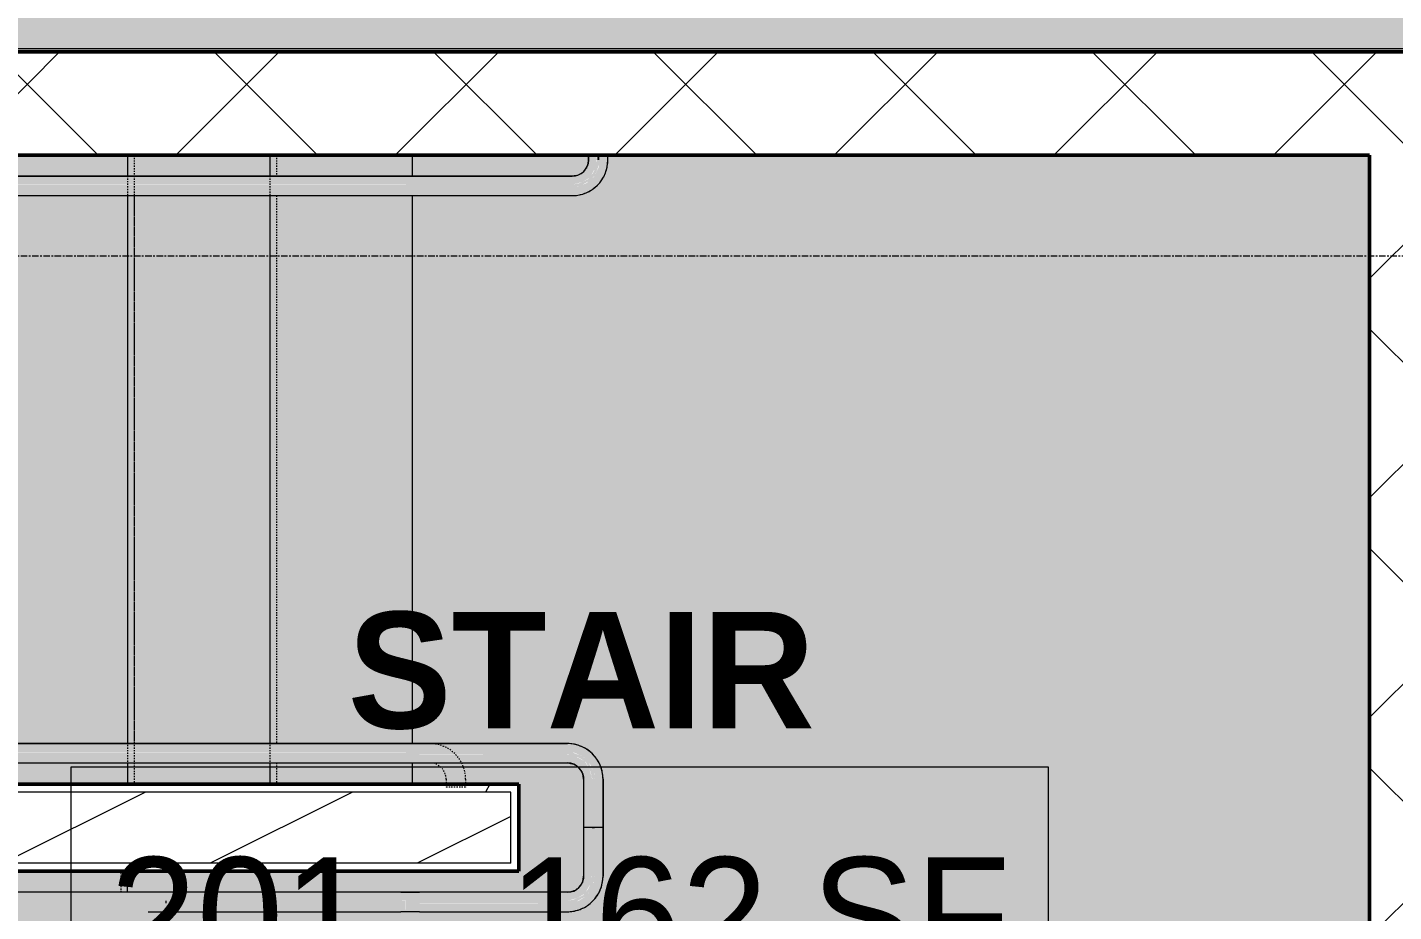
# Model space of a CAD drawing. Header units: inches. Extents: x -4218 to -1814, y 9706 to 12426.
# Drawn here: x -3691.1 to -3585.5, y 11484.5 to 11552.9 of the extents above; entities that cross this region are included whole.
import ezdxf

# ---------------------------------------------------------------- set-up
doc = ezdxf.new("R2010")
doc.units = ezdxf.units.IN
doc.header["$MEASUREMENT"] = 0
doc.linetypes.add('Grid Line 1_2_', pattern=[0.875, 0.5, -0.125, 0.125, -0.125])
doc.linetypes.add('Overhead 1_16_', pattern=[0.101562, 0.0625, -0.039062])
for name, color, linetype, lineweight in [('0-1', 7, 'Continuous', 5), ('0-5', 7, 'Continuous', 9), ('A-AREA-IDEN', 2, 'Continuous', 9), ('A-FLOR-1', 10, 'Continuous', 13), ('A-FLOR-HRAL-1', 7, 'Continuous', 9), ('A-FLOR-HRAL-3', 55, 'Continuous', 9), ('A-FLOR-HRAL-4', 7, 'Overhead 1_16_', 9), ('A-WALL', 113, 'Continuous', 13), ('A-WALL-10', 113, 'Continuous', 5), ('A-WALL-11', 113, 'Continuous', 50), ('A-WALL-3', 250, 'Continuous', 50), ('A-WALL-4', 10, 'Continuous', 13), ('A-WALL-PATT-1', 7, 'Continuous', 9), ('A-WALL-PATT-2', 53, 'Continuous', 9), ('A-WALL-PATT-5', 45, 'Continuous', 9), ('A-WALL-PATT-6', 111, 'Continuous', 9), ('I-WALL-1', 250, 'Continuous', 50), ('S-GRID-1', 1, 'Grid Line 1_2_', 9), ('S-STRS-2', 21, 'Continuous', 5), ('S-STRS-3', 7, 'Continuous', 9), ('S-STRS-4', 7, 'Overhead 1_16_', 9), ('S-STRS-MBND-1', 7, 'Overhead 1_16_', 9)]:
    doc.layers.add(name, color=color, linetype=linetype, lineweight=lineweight)
doc.layers.add('A-AREA-PATT-4', color=7, linetype='Continuous', lineweight=9, transparency=1)
doc.styles.add('Century Gothic', font='ufonts.com_century-gothic.ttf', dxfattribs={"height": 9})
doc.styles.add('Century Gothic_B', font='GOTHICB.TTF', dxfattribs={"height": 9})
pattern_1 = [(45, (0, 0), (-8.485281, 8.485281), []), (135, (0, 0), (-8.485281, -8.485281), [])]
pattern_2 = [(0, (0, 0), (30.72, 7.68), [1.267, -21.773, 1.267, -21.773, -122.88]), (0, (0, 0), (30.72, 7.68), [-46.08, 1.267, -44.813, 1.267, -21.773, -53.76]), (0, (0, 0), (30.72, 7.68), [-115.2, 1.267, -14.093, 1.267, -37.133]), (120, (11.52, 3.84), (-22.011075, 22.7643004), [1.267, -21.773, 1.267, -21.773, -122.88]), (120, (11.52, 3.84), (-22.011075, 22.7643004), [-46.08, 1.267, -44.813, 1.267, -21.773, -53.76]), (120, (11.52, 3.84), (-22.011075, 22.7643004), [-115.2, 1.267, -14.093, 1.267, -37.133]), (240, (15.36, 19.2), (-8.708925, -30.4443004), [1.267, -21.773, 1.267, -21.773, -122.88]), (240, (15.36, 19.2), (-8.708925, -30.4443004), [-46.08, 1.267, -44.813, 1.267, -21.773, -53.76]), (240, (15.36, 19.2), (-8.708925, -30.4443004), [-115.2, 1.267, -14.093, 1.267, -37.133])]

# ---------------------------------------------------------------- blocks, each defined once
blk = doc.blocks.new('CTR - 1st Phase - Shell_rvt-1-FLOOR PLAN - 2ND FLOOR')
at = {"layer": 'S-GRID-1'}
blk.add_line((-1814.21, 11535.19), (-4168.71, 11535.19), dxfattribs=at)
blk = doc.blocks.new('Top Rail Type - Top Rail_Internal_-2376838-FLOOR PLAN - 2ND FLOOR')
at = {"layer": 'A-FLOR-HRAL-1'}
for points in [[(-3661.75, 11495.99), (-3661.51, 11496.01), (-3661.69, 11496.21), (-3661.79, 11496.55), (-3661.79, 11496.93), (-3661.69, 11497.27), (-3661.51, 11497.46), (-3661.51, 11497.49), (-3661.81, 11497.46), (-3661.81, 11496.82), (-3760.32, 11496.82), (-3760.31, 11496.66), (-3661.81, 11496.66), (-3661.79, 11495.99)], [(-3660.76, 11495.99), (-3660.76, 11497.49), (-3661.56, 11497.42), (-3661.69, 11497.27), (-3661.79, 11496.93), (-3661.79, 11496.55), (-3661.69, 11496.21), (-3661.51, 11496.01), (-3661.32, 11495.99), (-3661.15, 11496.01)], [(-3649.32, 11496.65), (-3649.32, 11496.83), (-3660.76, 11496.83), (-3660.76, 11496.65), (-3649.83, 11496.65)], [(-3647.32, 11490.99), (-3647.23, 11490.99), (-3647.23, 11494.74), (-3647.41, 11494.74), (-3647.41, 11490.99)]]:
    blk.add_hatch(color=256, dxfattribs=at).paths.add_polyline_path(points, flags=0)
h = blk.add_hatch(color=256, dxfattribs=at)
h.paths.add_polyline_path([(-3647.24, 11494.74), (-3647.23, 11494.74), (-3647.27, 11495.27), (-3647.76, 11496.15), (-3647.81, 11496.19), (-3648.19, 11496.53), (-3648.3, 11496.56), (-3649.01, 11496.82), (-3649.32, 11496.82), (-3649.32, 11496.65), (-3648.52, 11496.44), (-3648.24, 11496.28), (-3648.13, 11496.19), (-3647.9, 11496.05), (-3647.63, 11495.53), (-3647.5, 11495.18), (-3647.47, 11494.98), (-3647.38, 11494.74), (-3647.32, 11494.74)], flags=0)
h.paths.add_polyline_path([(-3646.78, 11495.79), (-3647.34, 11496.64), (-3647.08, 11496.24), (-3646.81, 11495.83)], flags=0)
h.paths.add_polyline_path([(-3647.38, 11496.68), (-3647.83, 11497.01), (-3647.41, 11496.71)], flags=0)
for p, q in [((-3661.41, 11497.49), (-3759.93, 11497.49)), ((-3649.32, 11497.49), (-3660.76, 11497.49)), ((-3759.93, 11495.99), (-3661.41, 11495.99)), ((-3660.76, 11495.99), (-3649.32, 11495.99)), ((-3648.07, 11494.74), (-3648.07, 11490.99)), ((-3646.57, 11490.99), (-3646.57, 11494.74)), ((-3647.23, 11490.99), (-3647.42, 11490.99))]:
    blk.add_line(p, q, dxfattribs=at)
at = {"layer": 'A-FLOR-HRAL-1', "flags": 128}
for points in [[(-3660.76, 11497.49), (-3660.81, 11497.49), (-3660.86, 11497.49), (-3660.91, 11497.49), (-3660.95, 11497.49), (-3661, 11497.49), (-3661.05, 11497.49), (-3661.1, 11497.49), (-3661.15, 11497.49), (-3661.2, 11497.49), (-3661.24, 11497.49), (-3661.29, 11497.49), (-3661.33, 11497.49), (-3661.38, 11497.49), (-3661.41, 11497.49)], [(-3646.57, 11494.74), (-3646.58, 11494.85), (-3646.58, 11494.96), (-3646.59, 11495.07), (-3646.61, 11495.18), (-3646.63, 11495.29), (-3646.65, 11495.39), (-3646.68, 11495.5), (-3646.71, 11495.6), (-3646.75, 11495.71), (-3646.79, 11495.81), (-3646.84, 11495.91), (-3646.88, 11496.01), (-3646.94, 11496.11), (-3646.99, 11496.2), (-3647.05, 11496.29), (-3647.12, 11496.38), (-3647.19, 11496.47), (-3647.26, 11496.55), (-3647.33, 11496.63), (-3647.41, 11496.71), (-3647.49, 11496.79), (-3647.57, 11496.86), (-3647.66, 11496.93), (-3647.75, 11496.99), (-3647.84, 11497.05), (-3647.93, 11497.11), (-3648.03, 11497.16), (-3648.13, 11497.21), (-3648.23, 11497.26), (-3648.33, 11497.3), (-3648.43, 11497.34), (-3648.54, 11497.37), (-3648.64, 11497.4), (-3648.75, 11497.43), (-3648.86, 11497.45), (-3648.97, 11497.47), (-3649.07, 11497.48), (-3649.18, 11497.49), (-3649.29, 11497.49), (-3649.32, 11497.49)], [(-3661.41, 11495.99), (-3661.37, 11495.99), (-3661.33, 11495.99), (-3661.28, 11495.99), (-3661.23, 11495.99), (-3661.19, 11495.99), (-3661.14, 11495.99), (-3661.09, 11495.99), (-3661.04, 11495.99), (-3661, 11495.99), (-3660.95, 11495.99), (-3660.9, 11495.99), (-3660.85, 11495.99), (-3660.8, 11495.99), (-3660.76, 11495.99)], [(-3649.32, 11495.99), (-3649.27, 11495.99), (-3649.22, 11495.99), (-3649.17, 11495.98), (-3649.12, 11495.97), (-3649.08, 11495.96), (-3649.03, 11495.95), (-3648.98, 11495.94), (-3648.93, 11495.93), (-3648.88, 11495.91), (-3648.84, 11495.89), (-3648.79, 11495.87), (-3648.75, 11495.85), (-3648.7, 11495.82), (-3648.66, 11495.8), (-3648.62, 11495.77), (-3648.58, 11495.74), (-3648.54, 11495.71), (-3648.5, 11495.68), (-3648.46, 11495.65), (-3648.43, 11495.61), (-3648.39, 11495.57), (-3648.36, 11495.54), (-3648.33, 11495.5), (-3648.3, 11495.46), (-3648.27, 11495.41), (-3648.25, 11495.37), (-3648.22, 11495.33), (-3648.2, 11495.28), (-3648.18, 11495.24), (-3648.16, 11495.19), (-3648.14, 11495.15), (-3648.13, 11495.1), (-3648.11, 11495.05), (-3648.1, 11495), (-3648.09, 11494.95), (-3648.08, 11494.9), (-3648.08, 11494.85), (-3648.08, 11494.8), (-3648.07, 11494.75), (-3648.07, 11494.74)]]:
    blk.add_lwpolyline(points, dxfattribs=at)
blk = doc.blocks.new('Top Rail Type - Top Rail_Internal_-V249-FLOOR PLAN - 2ND FLOOR')
at = {"layer": 'A-FLOR-HRAL-1'}
h = blk.add_hatch(color=256, dxfattribs=at)
h.paths.add_polyline_path([(-3771.32, 11495.99), (-3661.81, 11495.99), (-3661.81, 11496.66), (-3771.32, 11496.66), (-3771.32, 11496.55)], flags=0)
h.paths.add_polyline_path([(-3768.07, 11496.82), (-3661.81, 11496.84), (-3661.81, 11497.49), (-3771.32, 11497.49), (-3771.32, 11496.82), (-3770.77, 11496.82)], flags=0)
h = blk.add_hatch(color=256, dxfattribs=at)
h.paths.add_polyline_path([(-3649.45, 11495.99), (-3649.32, 11495.99), (-3649.32, 11496.65), (-3660.76, 11496.64), (-3660.76, 11495.99), (-3649.88, 11495.99)], flags=0)
h.paths.add_polyline_path([(-3660.76, 11496.83), (-3649.32, 11496.83), (-3649.32, 11497.49), (-3660.76, 11497.49), (-3660.76, 11496.84)], flags=0)
h = blk.add_hatch(color=256, dxfattribs=at)
h.paths.add_polyline_path([(-3646.57, 11494.74), (-3646.81, 11495.83), (-3647.46, 11496.74), (-3648.27, 11497.28), (-3649.32, 11497.49), (-3649.32, 11496.82), (-3648.79, 11496.79), (-3648.3, 11496.56), (-3648.3, 11496.6), (-3647.98, 11496.36), (-3647.52, 11495.82), (-3647.43, 11495.59), (-3647.24, 11495.15), (-3647.23, 11494.74), (-3646.71, 11494.74)], flags=0)
h.paths.add_polyline_path([(-3647.46, 11494.74), (-3647.41, 11494.74), (-3647.63, 11495.53), (-3647.97, 11496.09), (-3648.77, 11496.55), (-3648.88, 11496.58), (-3649.15, 11496.61), (-3649.32, 11496.61), (-3649.32, 11495.99), (-3648.7, 11495.82), (-3648.24, 11495.36), (-3648.07, 11494.74), (-3647.47, 11494.74)], flags=0)
h = blk.add_hatch(color=256, dxfattribs=at)
h.paths.add_polyline_path([(-3648.07, 11490.99), (-3647.41, 11490.99), (-3647.41, 11494.74), (-3648.07, 11494.74)], flags=0)
h.paths.add_polyline_path([(-3647.22, 11490.99), (-3646.57, 11490.99), (-3646.57, 11494.74), (-3647.23, 11494.74), (-3647.23, 11490.99)], flags=0)
for p, q in [((-3771.32, 11497.49), (-3661.81, 11497.49)), ((-3661.81, 11497.49), (-3660.76, 11497.49)), ((-3660.76, 11497.49), (-3649.32, 11497.49)), ((-3771.32, 11495.99), (-3661.81, 11495.99)), ((-3661.81, 11495.99), (-3660.76, 11495.99)), ((-3660.76, 11495.99), (-3649.32, 11495.99)), ((-3648.07, 11494.74), (-3648.07, 11490.99)), ((-3646.57, 11494.74), (-3646.57, 11490.99)), ((-3646.57, 11490.99), (-3648.07, 11490.99))]:
    blk.add_line(p, q, dxfattribs=at)
for radius in [2.75, 1.25]:
    blk.add_arc((-3649.32, 11494.74), radius, 0, 90, dxfattribs=at)
blk = doc.blocks.new('Top Rail Type - Top Rail_Internal_-2376853-FLOOR PLAN - 2ND FLOOR')
at = {"layer": 'A-FLOR-HRAL-1'}
for points in [[(-3647.32, 11487.24), (-3647.23, 11487.24), (-3647.23, 11490.99), (-3647.41, 11490.99), (-3647.41, 11487.24)], [(-3661.81, 11484.49), (-3660.75, 11484.51), (-3660.75, 11485.99), (-3661.81, 11485.95), (-3661.81, 11484.5)], [(-3675.21, 11485.13), (-3661.82, 11485.16), (-3661.83, 11485.32), (-3680.34, 11485.35), (-3680.33, 11485.24), (-3680.33, 11485.13), (-3675.21, 11485.13)], [(-3660.56, 11485.15), (-3649.32, 11485.15), (-3649.32, 11485.33), (-3660.75, 11485.33), (-3660.75, 11485.15)]]:
    blk.add_hatch(color=256, dxfattribs=at).paths.add_polyline_path(points, flags=0)
h = blk.add_hatch(color=256, dxfattribs=at)
h.paths.add_polyline_path([(-3647.38, 11485.29), (-3647.04, 11485.77), (-3647.31, 11485.4)], flags=0)
h.paths.add_polyline_path([(-3648.27, 11484.7), (-3647.43, 11485.26), (-3647.83, 11485), (-3648.26, 11484.71)], flags=0)
h.paths.add_polyline_path([(-3648.91, 11485.16), (-3648.79, 11485.19), (-3647.91, 11485.68), (-3647.9, 11485.7), (-3647.54, 11486.09), (-3647.51, 11486.21), (-3647.23, 11486.93), (-3647.24, 11487.24), (-3647.41, 11487.24), (-3647.63, 11486.43), (-3647.73, 11486.21), (-3647.84, 11486.09), (-3648.09, 11485.77), (-3648.54, 11485.55), (-3648.88, 11485.41), (-3649.08, 11485.38), (-3649.32, 11485.33), (-3649.32, 11485.16), (-3649.01, 11485.16)], flags=0)
at = {"layer": 'A-FLOR-HRAL-3'}
blk.add_hatch(color=256, dxfattribs=at).paths.add_polyline_path([(-3680.34, 11485.13), (-3680.33, 11485.24), (-3680.34, 11485.16)], flags=0)
at = {"layer": 'A-FLOR-HRAL-1'}
for p, q in [((-3648.07, 11490.99), (-3648.07, 11487.24)), ((-3647.42, 11490.99), (-3647.23, 11490.99)), ((-3646.57, 11487.24), (-3646.57, 11490.99)), ((-3662.21, 11485.99), (-3681.73, 11485.99)), ((-3649.32, 11485.99), (-3660.75, 11485.99)), ((-3680.33, 11485.16), (-3680.33, 11485.32)), ((-3681.73, 11484.49), (-3662.21, 11484.49)), ((-3660.75, 11484.49), (-3649.32, 11484.49))]:
    blk.add_line(p, q, dxfattribs=at)
at = {"layer": 'A-FLOR-HRAL-1', "flags": 128}
for points in [[(-3649.32, 11484.49), (-3649.21, 11484.49), (-3649.1, 11484.5), (-3648.99, 11484.51), (-3648.89, 11484.52), (-3648.78, 11484.54), (-3648.67, 11484.57), (-3648.56, 11484.6), (-3648.46, 11484.63), (-3648.35, 11484.67), (-3648.25, 11484.71), (-3648.15, 11484.75), (-3648.05, 11484.8), (-3647.96, 11484.85), (-3647.86, 11484.91), (-3647.77, 11484.97), (-3647.68, 11485.03), (-3647.59, 11485.1), (-3647.51, 11485.17), (-3647.43, 11485.25), (-3647.35, 11485.32), (-3647.28, 11485.4), (-3647.2, 11485.49), (-3647.14, 11485.57), (-3647.07, 11485.66), (-3647.01, 11485.75), (-3646.95, 11485.85), (-3646.9, 11485.94), (-3646.85, 11486.04), (-3646.8, 11486.14), (-3646.76, 11486.24), (-3646.72, 11486.35), (-3646.69, 11486.45), (-3646.66, 11486.56), (-3646.63, 11486.66), (-3646.61, 11486.77), (-3646.6, 11486.88), (-3646.59, 11486.99), (-3646.58, 11487.1), (-3646.57, 11487.21), (-3646.57, 11487.24)], [(-3648.07, 11487.24), (-3648.07, 11487.19), (-3648.08, 11487.14), (-3648.08, 11487.09), (-3648.09, 11487.04), (-3648.1, 11486.99), (-3648.11, 11486.94), (-3648.12, 11486.89), (-3648.14, 11486.85), (-3648.15, 11486.8), (-3648.17, 11486.75), (-3648.19, 11486.71), (-3648.21, 11486.66), (-3648.24, 11486.62), (-3648.26, 11486.58), (-3648.29, 11486.53), (-3648.32, 11486.49), (-3648.35, 11486.45), (-3648.38, 11486.42), (-3648.42, 11486.38), (-3648.45, 11486.34), (-3648.49, 11486.31), (-3648.53, 11486.28), (-3648.57, 11486.24), (-3648.61, 11486.22), (-3648.65, 11486.19), (-3648.69, 11486.16), (-3648.73, 11486.14), (-3648.78, 11486.11), (-3648.82, 11486.09), (-3648.87, 11486.07), (-3648.92, 11486.06), (-3648.97, 11486.04), (-3649.01, 11486.03), (-3649.06, 11486.02), (-3649.11, 11486.01), (-3649.16, 11486), (-3649.21, 11485.99), (-3649.26, 11485.99), (-3649.31, 11485.99), (-3649.32, 11485.99)], [(-3662.21, 11485.99), (-3662.12, 11485.99), (-3662.02, 11485.99), (-3661.92, 11485.99), (-3661.82, 11485.99), (-3661.72, 11485.99), (-3661.62, 11485.99), (-3661.51, 11485.99), (-3661.41, 11485.99), (-3661.3, 11485.99), (-3661.19, 11485.99), (-3661.08, 11485.99), (-3660.97, 11485.99), (-3660.86, 11485.99), (-3660.75, 11485.99), (-3660.75, 11485.99)], [(-3660.75, 11484.49), (-3660.86, 11484.49), (-3660.96, 11484.49), (-3661.07, 11484.49), (-3661.18, 11484.49), (-3661.29, 11484.49), (-3661.4, 11484.49), (-3661.51, 11484.49), (-3661.61, 11484.49), (-3661.71, 11484.49), (-3661.82, 11484.49), (-3661.92, 11484.49), (-3662.01, 11484.49), (-3662.11, 11484.49), (-3662.21, 11484.49), (-3662.21, 11484.49)]]:
    blk.add_lwpolyline(points, dxfattribs=at)
blk = doc.blocks.new('Top Rail Type - Top Rail_Internal_-V254-FLOOR PLAN - 2ND FLOOR')
at = {"layer": 'A-FLOR-HRAL-1'}
h = blk.add_hatch(color=256, dxfattribs=at)
h.paths.add_polyline_path([(-3647.23, 11487.24), (-3646.57, 11487.24), (-3646.57, 11490.99), (-3647.23, 11490.99), (-3647.23, 11488.29)], flags=0)
h.paths.add_polyline_path([(-3648.07, 11487.24), (-3647.41, 11487.24), (-3647.41, 11490.99), (-3648.07, 11490.99), (-3648.07, 11488.29)], flags=0)
h = blk.add_hatch(color=256, dxfattribs=at)
h.paths.add_polyline_path([(-3649.32, 11484.49), (-3648.26, 11484.71), (-3647.38, 11485.29), (-3646.78, 11486.19), (-3646.57, 11487.24), (-3647.23, 11487.24), (-3647.27, 11486.7), (-3647.31, 11486.71), (-3647.67, 11485.92), (-3648.02, 11485.6), (-3648.42, 11485.35), (-3648.59, 11485.29), (-3648.91, 11485.16), (-3649.32, 11485.16), (-3649.32, 11484.59)], flags=0)
h.paths.add_polyline_path([(-3649.32, 11485.33), (-3648.54, 11485.55), (-3647.97, 11485.89), (-3647.52, 11486.69), (-3647.49, 11486.78), (-3647.45, 11487.07), (-3647.45, 11487.24), (-3648.07, 11487.24), (-3648.24, 11486.61), (-3648.7, 11486.16), (-3649.32, 11485.99), (-3649.32, 11485.38)], flags=0)
blk.add_hatch(color=256, dxfattribs=at).paths.add_polyline_path([(-3737.2, 11484.49), (-3661.81, 11484.49), (-3661.83, 11485.16), (-3680.34, 11485.13), (-3680.33, 11485.35), (-3662.34, 11485.32), (-3661.81, 11485.34), (-3661.81, 11485.99), (-3737.9, 11485.99)], flags=0)
h = blk.add_hatch(color=256, dxfattribs=at)
h.paths.add_polyline_path([(-3649.32, 11484.49), (-3649.32, 11485.15), (-3660.75, 11485.14), (-3660.75, 11484.49), (-3649.88, 11484.49)], flags=0)
h.paths.add_polyline_path([(-3649.32, 11485.33), (-3649.32, 11485.99), (-3660.75, 11485.99), (-3660.75, 11485.33), (-3649.83, 11485.33)], flags=0)
for p, q in [((-3646.57, 11490.99), (-3648.07, 11490.99)), ((-3648.07, 11490.99), (-3648.07, 11487.24)), ((-3646.57, 11490.99), (-3646.57, 11487.24)), ((-3661.81, 11485.99), (-3737.9, 11485.99)), ((-3660.75, 11485.99), (-3661.81, 11485.99)), ((-3649.32, 11485.99), (-3660.75, 11485.99))]:
    blk.add_line(p, q, dxfattribs=at)
for radius in [1.25, 2.75]:
    blk.add_arc((-3649.32, 11487.24), radius, 270, 0, dxfattribs=at)
at = {"layer": 'A-FLOR-HRAL-4'}
for p, q in [((-3771.32, 11497.49), (-3672.81, 11497.49)), ((-3672.81, 11497.49), (-3671.75, 11497.49)), ((-3671.75, 11497.49), (-3659.95, 11497.49)), ((-3771.32, 11495.99), (-3672.81, 11495.99)), ((-3672.81, 11495.99), (-3671.75, 11495.99)), ((-3671.75, 11495.99), (-3659.95, 11495.99)), ((-3658.7, 11494.74), (-3658.7, 11494.11)), ((-3657.2, 11494.74), (-3657.2, 11494.11)), ((-3657.2, 11494.11), (-3658.7, 11494.11))]:
    blk.add_line(p, q, dxfattribs=at)
for radius in [2.75, 1.25]:
    blk.add_arc((-3659.95, 11494.74), radius, 0, 90, dxfattribs=at)
blk = doc.blocks.new('Top Rail Type - Top Rail_Internal_-2375079-FLOOR PLAN - 2ND FLOOR')
at = {"layer": 'A-FLOR-HRAL-1'}
h = blk.add_hatch(color=256, dxfattribs=at)
h.paths.add_polyline_path([(-3647, 11540.67), (-3646.67, 11541.14), (-3646.97, 11540.72)], flags=0)
h.paths.add_polyline_path([(-3647.9, 11540.07), (-3647.07, 11540.61), (-3647.34, 11540.44), (-3647.88, 11540.08)], flags=0)
h.paths.add_polyline_path([(-3648.64, 11540.53), (-3648.42, 11540.56), (-3647.54, 11541.05), (-3647.53, 11541.07), (-3647.17, 11541.47), (-3647.13, 11541.59), (-3646.86, 11542.3), (-3646.87, 11542.61), (-3647.04, 11542.61), (-3647.25, 11541.81), (-3647.36, 11541.59), (-3647.47, 11541.47), (-3647.72, 11541.14), (-3648.16, 11540.92), (-3648.51, 11540.79), (-3648.72, 11540.76), (-3648.95, 11540.71), (-3648.95, 11540.53), (-3648.64, 11540.53)], flags=0)
for points in [[(-3646.86, 11542.61), (-3646.87, 11542.99), (-3647.04, 11542.99), (-3647, 11542.61), (-3646.95, 11542.61)], [(-3661.79, 11539.86), (-3661.51, 11539.89), (-3661.69, 11540.08), (-3661.79, 11540.42), (-3661.79, 11540.81), (-3661.69, 11541.14), (-3661.51, 11541.34), (-3661.51, 11541.36), (-3661.81, 11541.34), (-3661.81, 11540.69), (-3770.83, 11540.69), (-3770.83, 11540.54), (-3661.81, 11540.54), (-3661.81, 11539.86)], [(-3661.41, 11539.86), (-3660.76, 11539.93), (-3660.76, 11541.36), (-3661.56, 11541.3), (-3661.69, 11541.14), (-3661.79, 11540.81), (-3661.79, 11540.42), (-3661.69, 11540.08), (-3661.51, 11539.89), (-3661.48, 11539.88)], [(-3648.95, 11540.52), (-3648.95, 11540.71), (-3660.76, 11540.71), (-3660.76, 11540.52), (-3649.88, 11540.52)]]:
    blk.add_hatch(color=256, dxfattribs=at).paths.add_polyline_path(points, flags=0)
for p, q in [((-3647.7, 11542.99), (-3647.7, 11542.61)), ((-3646.2, 11542.61), (-3646.2, 11542.99)), ((-3661.41, 11541.36), (-3770.45, 11541.36)), ((-3648.95, 11541.36), (-3660.76, 11541.36)), ((-3770.45, 11539.86), (-3661.41, 11539.86)), ((-3660.76, 11539.86), (-3648.95, 11539.86))]:
    blk.add_line(p, q, dxfattribs=at)
at = {"layer": 'A-FLOR-HRAL-1', "flags": 128}
for points in [[(-3648.95, 11539.86), (-3648.84, 11539.87), (-3648.73, 11539.87), (-3648.62, 11539.88), (-3648.51, 11539.9), (-3648.4, 11539.92), (-3648.3, 11539.94), (-3648.19, 11539.97), (-3648.08, 11540), (-3647.98, 11540.04), (-3647.88, 11540.08), (-3647.78, 11540.13), (-3647.68, 11540.18), (-3647.58, 11540.23), (-3647.49, 11540.28), (-3647.4, 11540.34), (-3647.31, 11540.41), (-3647.22, 11540.48), (-3647.14, 11540.55), (-3647.05, 11540.62), (-3646.98, 11540.7), (-3646.9, 11540.78), (-3646.83, 11540.86), (-3646.76, 11540.95), (-3646.7, 11541.04), (-3646.63, 11541.13), (-3646.58, 11541.22), (-3646.52, 11541.32), (-3646.47, 11541.42), (-3646.43, 11541.52), (-3646.39, 11541.62), (-3646.35, 11541.72), (-3646.31, 11541.83), (-3646.28, 11541.93), (-3646.26, 11542.04), (-3646.24, 11542.15), (-3646.22, 11542.26), (-3646.21, 11542.37), (-3646.2, 11542.47), (-3646.2, 11542.58), (-3646.2, 11542.61)], [(-3647.7, 11542.61), (-3647.7, 11542.56), (-3647.7, 11542.51), (-3647.71, 11542.46), (-3647.71, 11542.42), (-3647.72, 11542.37), (-3647.73, 11542.32), (-3647.75, 11542.27), (-3647.76, 11542.22), (-3647.78, 11542.17), (-3647.8, 11542.13), (-3647.82, 11542.08), (-3647.84, 11542.04), (-3647.86, 11541.99), (-3647.89, 11541.95), (-3647.92, 11541.91), (-3647.95, 11541.87), (-3647.98, 11541.83), (-3648.01, 11541.79), (-3648.04, 11541.75), (-3648.08, 11541.72), (-3648.11, 11541.68), (-3648.15, 11541.65), (-3648.19, 11541.62), (-3648.23, 11541.59), (-3648.27, 11541.56), (-3648.32, 11541.54), (-3648.36, 11541.51), (-3648.4, 11541.49), (-3648.45, 11541.47), (-3648.5, 11541.45), (-3648.54, 11541.43), (-3648.59, 11541.42), (-3648.64, 11541.4), (-3648.69, 11541.39), (-3648.74, 11541.38), (-3648.79, 11541.38), (-3648.84, 11541.37), (-3648.89, 11541.37), (-3648.94, 11541.36), (-3648.95, 11541.36)], [(-3660.76, 11541.36), (-3660.81, 11541.36), (-3660.86, 11541.36), (-3660.91, 11541.36), (-3660.95, 11541.36), (-3661, 11541.36), (-3661.05, 11541.36), (-3661.1, 11541.36), (-3661.15, 11541.36), (-3661.2, 11541.36), (-3661.24, 11541.36), (-3661.29, 11541.36), (-3661.33, 11541.36), (-3661.38, 11541.36), (-3661.41, 11541.36)], [(-3661.41, 11539.86), (-3661.37, 11539.86), (-3661.33, 11539.86), (-3661.28, 11539.86), (-3661.23, 11539.86), (-3661.19, 11539.86), (-3661.14, 11539.86), (-3661.09, 11539.86), (-3661.04, 11539.86), (-3661, 11539.86), (-3660.95, 11539.86), (-3660.9, 11539.86), (-3660.85, 11539.86), (-3660.8, 11539.86), (-3660.76, 11539.86)]]:
    blk.add_lwpolyline(points, dxfattribs=at)
blk = doc.blocks.new('Top Rail Type - Top Rail_Internal_-V258-FLOOR PLAN - 2ND FLOOR')
at = {"layer": 'A-FLOR-HRAL-1'}
h = blk.add_hatch(color=256, dxfattribs=at)
h.paths.add_polyline_path([(-3648.95, 11539.86), (-3647.86, 11540.1), (-3647, 11540.67), (-3646.41, 11541.56), (-3646.2, 11542.61), (-3646.86, 11542.61), (-3646.89, 11542.09), (-3647.13, 11541.59), (-3647.09, 11541.59), (-3647.32, 11541.27), (-3647.87, 11540.81), (-3648.09, 11540.73), (-3648.51, 11540.53), (-3648.95, 11540.53), (-3648.95, 11539.89)], flags=0)
h.paths.add_polyline_path([(-3648.95, 11540.71), (-3648.16, 11540.92), (-3647.59, 11541.26), (-3647.14, 11542.06), (-3647.11, 11542.2), (-3647.08, 11542.44), (-3647.08, 11542.61), (-3647.7, 11542.61), (-3647.87, 11541.99), (-3648.32, 11541.53), (-3648.95, 11541.34), (-3648.95, 11540.75)], flags=0)
h = blk.add_hatch(color=256, dxfattribs=at)
h.paths.add_polyline_path([(-3646.3, 11542.61), (-3646.2, 11542.61), (-3646.2, 11542.99), (-3646.86, 11542.99), (-3646.86, 11542.61), (-3646.41, 11542.61)], flags=0)
h.paths.add_polyline_path([(-3647.04, 11542.61), (-3647.08, 11542.99), (-3647.7, 11542.99), (-3647.7, 11542.61), (-3647.08, 11542.61)], flags=0)
h = blk.add_hatch(color=256, dxfattribs=at)
h.paths.add_polyline_path([(-3672.32, 11539.86), (-3661.81, 11539.86), (-3661.81, 11540.54), (-3770.84, 11540.52), (-3770.84, 11539.86), (-3683.32, 11539.86)], flags=0)
h.paths.add_polyline_path([(-3770.84, 11540.69), (-3661.81, 11540.71), (-3661.81, 11541.36), (-3770.84, 11541.36), (-3770.84, 11540.71)], flags=0)
h = blk.add_hatch(color=256, dxfattribs=at)
h.paths.add_polyline_path([(-3660.76, 11539.86), (-3648.95, 11539.86), (-3648.95, 11540.52), (-3660.76, 11540.52)], flags=0)
h.paths.add_polyline_path([(-3648.95, 11540.71), (-3648.95, 11541.36), (-3660.76, 11541.36), (-3660.76, 11540.71), (-3649.45, 11540.71)], flags=0)
for p, q in [((-3647.7, 11542.61), (-3647.7, 11542.99)), ((-3646.2, 11542.61), (-3646.2, 11542.99)), ((-3770.84, 11541.36), (-3661.81, 11541.36)), ((-3661.81, 11541.36), (-3660.76, 11541.36)), ((-3660.76, 11541.36), (-3648.95, 11541.36)), ((-3770.84, 11539.86), (-3661.81, 11539.86)), ((-3661.81, 11539.86), (-3660.76, 11539.86)), ((-3660.76, 11539.86), (-3648.95, 11539.86))]:
    blk.add_line(p, q, dxfattribs=at)
for radius in [2.75, 1.25]:
    blk.add_arc((-3648.95, 11542.61), radius, 270, 360, dxfattribs=at)
blk = doc.blocks.new('CTR - 1st Phase -Stairs _ Elevators_rvt-1-FLOOR PLAN - 2ND FLOOR')
at = {"layer": 'A-WALL-PATT-1'}
h = blk.add_hatch(dxfattribs=at)
h.set_pattern_fill('FP_1', color=256, style=0, pattern_type=2)
h.set_pattern_definition(pattern_2)
h.paths.add_polyline_path([(-3653.7, 11488.24), (-3653.07, 11488.24), (-3653.07, 11494.36), (-3771.32, 11494.36), (-3771.32, 11488.24), (-3770.7, 11488.25), (-3770.7, 11493.74), (-3653.7, 11493.74), (-3653.7, 11492.78)], flags=0)
h = blk.add_hatch(dxfattribs=at)
h.set_pattern_fill('FP_1', color=256, style=0, pattern_type=2)
h.set_pattern_definition(pattern_2)
h.paths.add_polyline_path([(-3653.7, 11487.61), (-3653.07, 11487.61), (-3653.07, 11488.24), (-3771.32, 11488.24), (-3771.32, 11487.61), (-3658.32, 11487.61)], flags=0)
at = {"layer": 'A-WALL-PATT-2'}
h = blk.add_hatch(dxfattribs=at)
h.set_pattern_fill('FP_48', color=256, style=0, pattern_type=2)
h.set_pattern_definition([(216.87, (6.397, 15.994), (47.9809429, 31.9870857), [7.997, -71.971]), (206.565, (15.994, 11.196), (-15.993714, -15.9941327), [17.881, -17.881]), (198.435, (15.994, 3.199), (-31.9867405, -15.9938803), [10.115, -40.461])])
h.paths.add_polyline_path([(-3653.7, 11488.24), (-3653.7, 11493.74), (-3770.7, 11493.74), (-3770.7, 11488.24), (-3658.32, 11488.24)], flags=0)
at = {"layer": 'A-WALL-PATT-5'}
h = blk.add_hatch(dxfattribs=at)
h.set_pattern_fill('FP_47', color=256, style=0, pattern_type=2)
h.set_pattern_definition(pattern_1)
h.paths.add_polyline_path([(-3587.32, 11542.99), (-3587.32, 11550.99), (-3819.32, 11550.99), (-3819.32, 11542.99), (-3599.23, 11542.99)], flags=0)
h = blk.add_hatch(dxfattribs=at)
h.set_pattern_fill('FP_47', color=256, style=0, pattern_type=2)
h.set_pattern_definition(pattern_1)
h.paths.add_polyline_path([(-3514.81, 11542.99), (-3477.32, 11542.99), (-3477.32, 11550.99), (-3587.32, 11550.99), (-3587.32, 11542.99), (-3531.7, 11542.99)], flags=0)
h = blk.add_hatch(dxfattribs=at)
h.set_pattern_fill('FP_47', color=256, style=0, pattern_type=2)
h.set_pattern_definition(pattern_1)
h.paths.add_polyline_path([(-3583.32, 11430.99), (-3579.32, 11430.99), (-3579.32, 11434.99), (-3583.32, 11434.99), (-3583.32, 11442.99), (-3579.32, 11442.99), (-3579.32, 11542.99), (-3587.32, 11542.99), (-3587.32, 11430.99)], flags=0)
at = {"layer": 'S-STRS-2'}
h = blk.add_hatch(color=256, dxfattribs=at)
h.paths.add_polyline_path([(-3684.32, 11494.36), (-3683.32, 11494.36), (-3683.32, 11495.99), (-3694.32, 11495.99), (-3694.32, 11494.36)], flags=0)
h.paths.add_polyline_path([(-3694.32, 11497.49), (-3683.32, 11497.49), (-3683.32, 11539.86), (-3694.32, 11539.86), (-3694.32, 11501.42)], flags=0)
h.paths.add_polyline_path([(-3683.65, 11541.36), (-3683.32, 11541.36), (-3683.32, 11542.99), (-3694.32, 11542.99), (-3694.32, 11541.36)], flags=0)
h = blk.add_hatch(color=256, dxfattribs=at)
h.paths.add_polyline_path([(-3683.32, 11494.36), (-3672.32, 11494.36), (-3672.32, 11495.99), (-3683.32, 11495.99), (-3683.32, 11495.83)], flags=0)
h.paths.add_polyline_path([(-3683.32, 11497.49), (-3672.32, 11497.49), (-3672.32, 11539.86), (-3683.32, 11539.86), (-3683.32, 11501.42)], flags=0)
h.paths.add_polyline_path([(-3683.32, 11541.36), (-3672.32, 11541.36), (-3672.32, 11542.99), (-3683.32, 11542.99)], flags=0)
h = blk.add_hatch(color=256, dxfattribs=at)
h.paths.add_polyline_path([(-3661.32, 11494.36), (-3661.32, 11495.99), (-3661.81, 11495.99), (-3672.32, 11495.99), (-3672.32, 11494.36), (-3666.77, 11494.36)], flags=0)
h.paths.add_polyline_path([(-3661.32, 11497.48), (-3661.32, 11539.87), (-3661.81, 11539.86), (-3672.32, 11539.86), (-3672.32, 11497.49), (-3661.41, 11497.49)], flags=0)
h.paths.add_polyline_path([(-3661.32, 11541.36), (-3661.32, 11542.99), (-3672.32, 11542.99), (-3672.32, 11541.36), (-3661.41, 11541.36)], flags=0)
h = blk.add_hatch(color=256, dxfattribs=at)
h.paths.add_polyline_path([(-3683.65, 11438.99), (-3683.32, 11438.99), (-3683.32, 11440.61), (-3694.32, 11440.61), (-3694.32, 11438.99), (-3684.32, 11438.99)], flags=0)
h.paths.add_polyline_path([(-3684.32, 11442.11), (-3683.32, 11442.11), (-3683.32, 11484.49), (-3694.32, 11484.49), (-3694.32, 11442.11)], flags=0)
h.paths.add_polyline_path([(-3684.32, 11485.99), (-3683.32, 11485.99), (-3683.32, 11487.61), (-3694.32, 11487.61), (-3694.32, 11485.99)], flags=0)
h = blk.add_hatch(color=256, dxfattribs=at)
h.paths.add_polyline_path([(-3681.44, 11438.99), (-3672.32, 11438.99), (-3672.32, 11440.61), (-3683.32, 11440.61), (-3683.32, 11438.99), (-3681.73, 11438.99)], flags=0)
h.paths.add_polyline_path([(-3681.73, 11442.11), (-3672.32, 11442.11), (-3672.32, 11484.49), (-3683.32, 11484.49), (-3683.32, 11442.11), (-3682.02, 11442.11)], flags=0)
h.paths.add_polyline_path([(-3683.32, 11485.99), (-3672.32, 11485.99), (-3672.32, 11487.61), (-3683.32, 11487.61)], flags=0)
at = {"layer": 'A-FLOR-1'}
for p, q in [((-3661.32, 11542.99), (-3661.32, 11541.36)), ((-3661.32, 11539.87), (-3661.32, 11497.48)), ((-3661.32, 11495.99), (-3661.32, 11494.36))]:
    blk.add_line(p, q, dxfattribs=at)
at = {"layer": 'A-WALL-3'}
for p, q in [((-3587.32, 11550.99), (-3819.32, 11550.99)), ((-3477.32, 11550.99), (-3587.32, 11550.99)), ((-3819.32, 11542.99), (-3587.32, 11542.99)), ((-3587.32, 11542.99), (-3587.32, 11430.99))]:
    blk.add_line(p, q, dxfattribs=at)
at = {"layer": 'A-WALL-4'}
for p, q in [((-3653.7, 11493.74), (-3770.7, 11493.74)), ((-3653.7, 11488.24), (-3653.7, 11493.74)), ((-3653.7, 11488.24), (-3770.7, 11488.24))]:
    blk.add_line(p, q, dxfattribs=at)
at = {"layer": 'I-WALL-1'}
for p, q in [((-3653.07, 11494.36), (-3771.32, 11494.36)), ((-3653.07, 11493.74), (-3653.07, 11494.36)), ((-3653.07, 11488.24), (-3653.07, 11493.74)), ((-3653.07, 11487.61), (-3653.07, 11488.24)), ((-3738.32, 11487.61), (-3653.07, 11487.61))]:
    blk.add_line(p, q, dxfattribs=at)
at = {"layer": 'S-STRS-3'}
for p, q in [((-3683.32, 11542.99), (-3683.32, 11541.36)), ((-3672.32, 11542.99), (-3672.32, 11541.36)), ((-3661.32, 11542.99), (-3661.32, 11541.36)), ((-3683.32, 11539.86), (-3683.32, 11497.49)), ((-3672.32, 11539.86), (-3672.32, 11497.49)), ((-3661.32, 11539.87), (-3661.32, 11497.48)), ((-3683.32, 11495.99), (-3683.32, 11494.36)), ((-3672.32, 11495.99), (-3672.32, 11494.36)), ((-3661.32, 11495.99), (-3661.32, 11494.36)), ((-3683.32, 11485.99), (-3683.32, 11487.61)), ((-3672.32, 11485.99), (-3672.32, 11487.61))]:
    blk.add_line(p, q, dxfattribs=at)
at = {"layer": 'S-STRS-4'}
for p, q in [((-3682.82, 11542.99), (-3682.82, 11541.36)), ((-3671.82, 11542.99), (-3671.82, 11541.36)), ((-3682.82, 11539.86), (-3682.82, 11497.49)), ((-3671.82, 11539.86), (-3671.82, 11497.49)), ((-3682.82, 11495.99), (-3682.82, 11494.36)), ((-3671.82, 11495.99), (-3671.82, 11494.36)), ((-3683.82, 11485.99), (-3683.82, 11487.61)), ((-3672.82, 11485.99), (-3672.82, 11487.61))]:
    blk.add_line(p, q, dxfattribs=at)
at = {"layer": 'S-STRS-MBND-1'}
for p, q in [((-3760.32, 11542.99), (-3672.32, 11542.99)), ((-3683.32, 11542.99), (-3683.32, 11494.36)), ((-3682.82, 11542.99), (-3682.82, 11494.36)), ((-3672.32, 11542.99), (-3672.32, 11494.36)), ((-3760.32, 11494.36), (-3672.32, 11494.36))]:
    blk.add_line(p, q, dxfattribs=at)
at = {"layer": '0-5'}
for name in ['Top Rail Type - Top Rail_Internal_-2375079-FLOOR PLAN - 2ND FLOOR', 'Top Rail Type - Top Rail_Internal_-V258-FLOOR PLAN - 2ND FLOOR', 'Top Rail Type - Top Rail_Internal_-2376838-FLOOR PLAN - 2ND FLOOR', 'Top Rail Type - Top Rail_Internal_-V249-FLOOR PLAN - 2ND FLOOR', 'Top Rail Type - Top Rail_Internal_-V254-FLOOR PLAN - 2ND FLOOR', 'Top Rail Type - Top Rail_Internal_-2376853-FLOOR PLAN - 2ND FLOOR']:
    blk.add_blockref(name, (0, 0), dxfattribs=at)

msp = doc.modelspace()

# ---------------------------------------------------------------- hatches: boundary and pattern name
at = {"layer": 'A-AREA-PATT-4'}
h = msp.add_hatch(color=256, dxfattribs=at)
h.paths.add_polyline_path([(-3641.44084, 11438.9894), (-3599.07374, 11438.9894), (-3599.07374, 11473.9894), (-3597.32374, 11473.9894), (-3597.32374, 11438.9894), (-3587.32374, 11438.9894), (-3587.32374, 11542.9894), (-3646.19874, 11542.9894), (-3646.22429, 11542.48592), (-3646.46684, 11541.46468), (-3646.96708, 11540.71687), (-3647.15759, 11540.54148), (-3647.45028, 11540.34706), (-3647.99309, 11540.0526), (-3648.94874, 11539.8644), (-3661.32374, 11539.8644), (-3661.32374, 11497.48412), (-3660.75546, 11497.4894), (-3649.19526, 11497.46384), (-3648.17402, 11497.22132), (-3647.40656, 11496.70684), (-3647.26974, 11496.54528), (-3647.02272, 11496.1778), (-3646.76194, 11495.69505), (-3646.57374, 11494.7394), (-3646.59929, 11487.11092), (-3646.84181, 11486.08968), (-3647.30639, 11485.38185), (-3647.48896, 11485.20821), (-3647.82528, 11484.97675), (-3648.36809, 11484.6776), (-3649.32374, 11484.4894), (-3672.32374, 11484.4894), (-3672.32374, 11442.1144), (-3648.82026, 11442.08884), (-3647.79654, 11441.84479), (-3647.05121, 11441.34605), (-3646.87582, 11441.15554), (-3646.66354, 11440.83407), (-3646.38694, 11440.32005), (-3646.19874, 11439.3644), (-3646.16791, 11438.9894), (-3642.03802, 11438.9894)], flags=0)
h.paths.add_polyline_path([(-3672.32374, 11438.9894), (-3647.69874, 11438.9894), (-3647.74214, 11439.52637), (-3647.9263, 11440.04949), (-3648.40753, 11440.46938), (-3648.94874, 11440.6144), (-3672.32374, 11440.6144)], flags=0)
h.paths.add_polyline_path([(-3661.26655, 11485.97499), (-3660.82374, 11485.9894), (-3649.16177, 11486.0328), (-3648.63864, 11486.21696), (-3648.21875, 11486.69819), (-3648.07374, 11487.2394), (-3648.11714, 11494.90137), (-3648.3013, 11495.42449), (-3648.78253, 11495.84438), (-3649.45387, 11495.9894), (-3661.32374, 11495.9894), (-3661.32374, 11494.3644), (-3653.07374, 11494.3644), (-3653.07374, 11487.6144), (-3672.32374, 11487.6144), (-3672.32374, 11485.9894), (-3661.42962, 11485.97657)], flags=0)
h.paths.add_polyline_path([(-3661.13625, 11541.348), (-3660.75546, 11541.3644), (-3648.78677, 11541.4078), (-3648.26364, 11541.59196), (-3647.84375, 11542.07319), (-3647.69874, 11542.6144), (-3647.74214, 11542.9894), (-3661.32374, 11542.9894), (-3661.32374, 11541.35912), (-3661.18051, 11541.35062)], flags=0)
at = {"layer": 'A-WALL-10'}
msp.add_hatch(color=256, dxfattribs=at).paths.add_polyline_path([(-3481.0464, 11550.9894), (-3480.67374, 11550.9894), (-3480.67374, 11551.2394), (-3827.32374, 11551.2394), (-3827.32374, 11550.9894), (-3481.17374, 11550.9894)], flags=0)
at = {"layer": 'A-WALL-PATT-6'}
h = msp.add_hatch(dxfattribs=at)
h.set_pattern_fill('FP_2', color=256, style=0, pattern_type=2)
h.set_pattern_definition([(161.57, (0.48, 0.48), (-3.83995378, -1.544e-05), [0, -27.322, 3.034, 0]), (18.43, (-0.48, 0.48), (-3.83995378, 1.544e-05), [0, -27.322, 3.034, 0]), (108.43, (0.48, 0.48), (1.919622, -9.60052459), [9.106, -21.25]), (71.57, (-0.48, 0.48), (1.919622, 9.60052459), [9.106, -21.25])])
h.paths.add_polyline_path([(-3652.94108, 11551.2394), (-3486.67374, 11551.2394), (-3486.67374, 11554.7394), (-3827.32374, 11554.7394), (-3827.32374, 11551.2394), (-3666.76628, 11551.2394)], flags=0)

# ---------------------------------------------------------------- linework, layer by layer
at = {"layer": 'A-AREA-IDEN', "flags": 128}
msp.add_lwpolyline([(-3687.67456, 11495.70305), (-3612.16905, 11495.70305), (-3612.16905, 11474.20699), (-3687.67456, 11474.20699)], close=True, dxfattribs=at)
at = {"layer": 'A-WALL'}
msp.add_line((-3827.32374, 11551.2394), (-3480.67374, 11551.2394), dxfattribs=at)
at = {"layer": 'A-WALL-11'}
msp.add_line((-3827.32374, 11550.9894), (-3479.54874, 11550.9894), dxfattribs=at)

# ---------------------------------------------------------------- block references
at = {"layer": '0-1'}
for name in ['CTR - 1st Phase - Shell_rvt-1-FLOOR PLAN - 2ND FLOOR', 'CTR - 1st Phase -Stairs _ Elevators_rvt-1-FLOOR PLAN - 2ND FLOOR']:
    msp.add_blockref(name, (0, 0), dxfattribs=at)

# ---------------------------------------------------------------- texts
at = {"layer": 'A-AREA-IDEN', "char_height": 9, "attachment_point": 1}
for s, insert, width, style in [('STAIR', (-3666.30606, 11507.6712), 39.39, 'Century Gothic_B'), ('201 - 162 SF', (-3684.67456, 11488.70305), 83.931, 'Century Gothic')]:
    msp.add_mtext(s, dxfattribs=dict(at, insert=insert, width=width, style=style))

doc.saveas('drawing.dxf')
